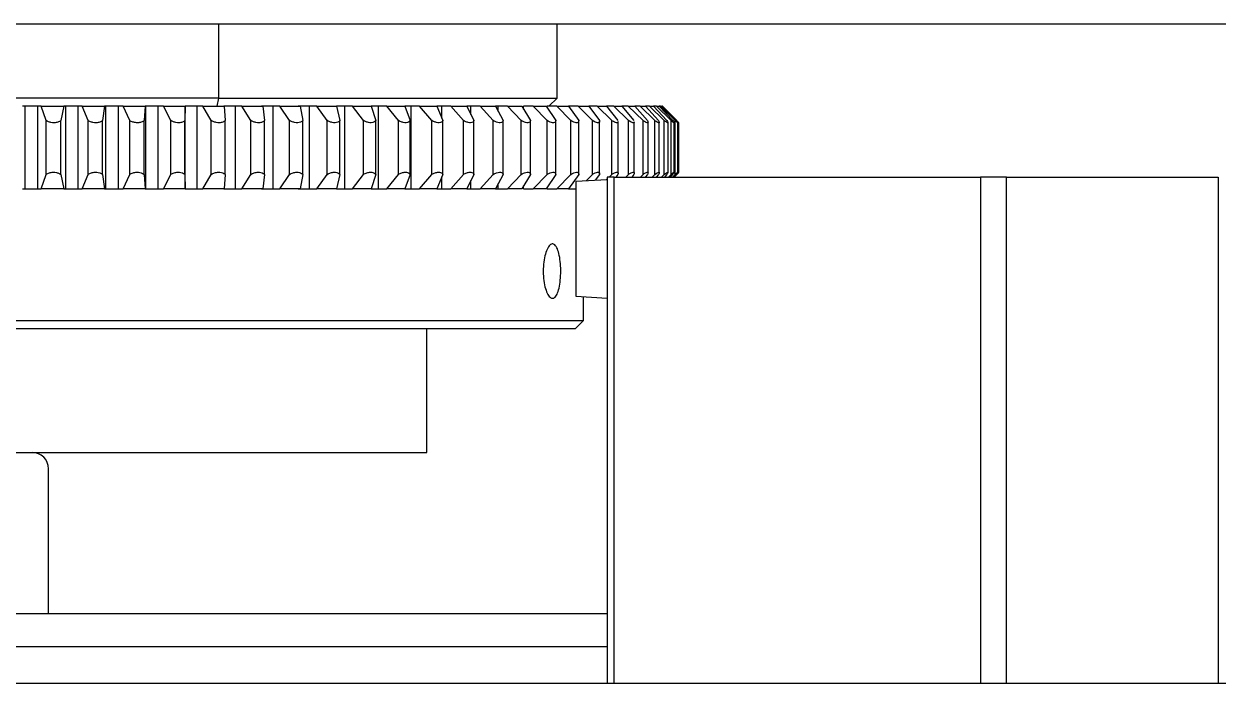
# Model space of a CAD drawing. Extents: x 500 to 100500, y -14500 to 21140.
# Drawn here: x 13705.7 to 13778.3, y -9654 to -9614 of the extents above; entities that cross this region are included whole.
import ezdxf

# ---------------------------------------------------------------- set-up
doc = ezdxf.new("R2010")
doc.units = 0
doc.linetypes.add('CENTER', pattern=[10.16, 6.35, -1.27, 1.27, -1.27])
doc.layers.get('0').update_dxf_attribs({"linetype": 'CONTINUOUS'})
doc.layers.add('Center', color=1, linetype='CENTER')

# ---------------------------------------------------------------- blocks, each defined once
blk = doc.blocks.new('KJVision R')
at = {"color": 2, "linetype": 'Continuous', "lineweight": 25}
for p, q in [((10068.895, -70870.137, 54.868), (10245.895, -70870.137, 54.868)), ((10150.747, -70870.137, 54.868), (10150.747, -70874.637, 54.868)), ((10171.297, -70874.637, 54.868), (10171.297, -70870.137, 54.868)), ((10150.747, -70874.637, 54.868), (10127.439, -70874.637, 54.868)), ((10150.747, -70874.637, 54.868), (10150.643, -70875.137, 54.868)), ((10150.747, -70874.637, 54.868), (10171.297, -70874.637, 54.868)), ((10170.794, -70875.137, 54.868), (10171.297, -70874.637, 54.868)), ((10139.009, -70875.137, 54.868), (10138.848, -70875.137, 54.868)), ((10139.009, -70880.137, 54.868), (10139.009, -70875.137, 54.868)), ((10139.778, -70875.137, 54.868), (10139.009, -70875.137, 54.868)), ((10139.778, -70880.137, 54.868), (10139.778, -70875.137, 54.868)), ((10139.985, -70875.137, 54.868), (10139.778, -70875.137, 54.868)), ((10140.283, -70876.005, 54.868), (10139.985, -70875.137, 54.868)), ((10139.985, -70875.137, 54.868), (10141.345, -70875.137, 54.868)), ((10141.345, -70875.137, 54.868), (10141.168, -70876.005, 54.868)), ((10141.467, -70875.137, 54.868), (10141.345, -70875.137, 54.868)), ((10141.467, -70880.137, 54.868), (10141.467, -70875.137, 54.868)), ((10142.233, -70875.137, 54.868), (10141.467, -70875.137, 54.868)), ((10142.233, -70880.137, 54.868), (10142.233, -70875.137, 54.868)), ((10142.476, -70875.137, 54.868), (10142.233, -70875.137, 54.868)), ((10142.828, -70876.005, 54.868), (10142.476, -70875.137, 54.868)), ((10142.476, -70875.137, 54.868), (10143.827, -70875.137, 54.868)), ((10143.827, -70875.137, 54.868), (10143.706, -70876.005, 54.868)), ((10143.911, -70875.137, 54.868), (10143.827, -70875.137, 54.868)), ((10143.911, -70880.137, 54.868), (10143.911, -70875.137, 54.868)), ((10144.671, -70875.137, 54.868), (10143.911, -70875.137, 54.868)), ((10144.671, -70880.137, 54.868), (10144.671, -70875.137, 54.868)), ((10144.95, -70875.137, 54.868), (10144.671, -70875.137, 54.868)), ((10145.353, -70876.005, 54.868), (10144.95, -70875.137, 54.868)), ((10144.95, -70875.137, 54.868), (10146.287, -70875.137, 54.868)), ((10146.287, -70875.137, 54.868), (10146.222, -70876.005, 54.868)), ((10146.332, -70875.137, 54.868), (10146.287, -70875.137, 54.868)), ((10146.332, -70880.137, 54.868), (10146.332, -70875.137, 54.868)), ((10147.082, -70875.137, 54.868), (10146.332, -70875.137, 54.868)), ((10147.082, -70880.137, 54.868), (10147.082, -70875.137, 54.868)), ((10147.395, -70875.137, 54.868), (10147.082, -70875.137, 54.868)), ((10147.848, -70876.005, 54.868), (10147.395, -70875.137, 54.868)), ((10147.395, -70875.137, 54.868), (10148.713, -70875.137, 54.868)), ((10148.713, -70875.137, 54.868), (10148.705, -70876.005, 54.868)), ((10148.719, -70875.137, 54.868), (10148.713, -70875.137, 54.868)), ((10148.719, -70880.137, 54.868), (10148.719, -70875.137, 54.868)), ((10149.457, -70875.137, 54.868), (10148.719, -70875.137, 54.868)), ((10149.457, -70880.137, 54.868), (10149.457, -70875.137, 54.868)), ((10149.803, -70875.137, 54.868), (10149.457, -70875.137, 54.868)), ((10150.305, -70876.005, 54.868), (10149.803, -70875.137, 54.868)), ((10149.803, -70875.137, 54.868), (10151.097, -70875.137, 54.868)), ((10151.786, -70875.137, 54.868), (10151.063, -70875.137, 54.868)), ((10151.097, -70875.137, 54.868), (10151.146, -70876.005, 54.868)), ((10151.786, -70880.137, 54.868), (10151.786, -70875.137, 54.868)), ((10152.164, -70875.137, 54.868), (10151.786, -70875.137, 54.868)), ((10152.712, -70876.005, 54.868), (10152.164, -70875.137, 54.868)), ((10152.164, -70875.137, 54.868), (10153.428, -70875.137, 54.868)), ((10154.06, -70875.137, 54.868), (10153.355, -70875.137, 54.868)), ((10153.428, -70875.137, 54.868), (10153.534, -70876.005, 54.868)), ((10154.06, -70880.137, 54.868), (10154.06, -70875.137, 54.868)), ((10154.469, -70875.137, 54.868), (10154.06, -70875.137, 54.868)), ((10155.061, -70876.005, 54.868), (10154.469, -70875.137, 54.868)), ((10154.469, -70875.137, 54.868), (10155.699, -70875.137, 54.868)), ((10156.27, -70875.137, 54.868), (10155.587, -70875.137, 54.868)), ((10155.699, -70875.137, 54.868), (10155.86, -70876.005, 54.868)), ((10156.27, -70880.137, 54.868), (10156.27, -70875.137, 54.868)), ((10156.709, -70875.137, 54.868), (10156.27, -70875.137, 54.868)), ((10157.342, -70876.005, 54.868), (10156.709, -70875.137, 54.868)), ((10156.709, -70875.137, 54.868), (10157.899, -70875.137, 54.868)), ((10157.899, -70875.137, 54.868), (10158.116, -70876.005, 54.868)), ((10158.408, -70875.137, 54.868), (10157.899, -70875.137, 54.868)), ((10158.408, -70880.137, 54.868), (10158.408, -70875.137, 54.868)), ((10158.874, -70875.137, 54.868), (10158.408, -70875.137, 54.868)), ((10159.546, -70876.005, 54.868), (10158.874, -70875.137, 54.868)), ((10158.874, -70875.137, 54.868), (10160.02, -70875.137, 54.868)), ((10160.02, -70875.137, 54.868), (10160.291, -70876.005, 54.868)), ((10160.465, -70875.137, 54.868), (10160.02, -70875.137, 54.868)), ((10160.465, -70880.137, 54.868), (10160.465, -70875.137, 54.868)), ((10160.956, -70875.137, 54.868), (10160.465, -70875.137, 54.868)), ((10161.665, -70876.005, 54.868), (10160.956, -70875.137, 54.868)), ((10160.956, -70875.137, 54.868), (10162.053, -70875.137, 54.868)), ((10162.053, -70875.137, 54.868), (10162.379, -70876.005, 54.868)), ((10162.433, -70875.137, 54.868), (10162.054, -70875.137, 54.868)), ((10162.433, -70880.137, 54.868), (10162.433, -70875.137, 54.868)), ((10162.947, -70875.137, 54.868), (10162.433, -70875.137, 54.868)), ((10163.69, -70876.005, 54.868), (10162.947, -70875.137, 54.868)), ((10162.947, -70875.137, 54.868), (10163.992, -70875.137, 54.868)), ((10163.992, -70875.137, 54.868), (10164.369, -70876.005, 54.868)), ((10164.304, -70875.137, 54.868), (10163.993, -70875.137, 54.868)), ((10164.304, -70875.855, 54.868), (10164.304, -70875.137, 54.868)), ((10164.84, -70875.137, 54.868), (10164.304, -70875.137, 54.868)), ((10165.613, -70876.005, 54.868), (10164.84, -70875.137, 54.868)), ((10164.84, -70875.137, 54.868), (10165.827, -70875.137, 54.868)), ((10165.827, -70875.137, 54.868), (10166.256, -70876.005, 54.868)), ((10166.071, -70875.137, 54.868), (10165.828, -70875.137, 54.868)), ((10166.071, -70875.631, 54.868), (10166.071, -70875.137, 54.868)), ((10166.626, -70875.137, 54.868), (10166.071, -70875.137, 54.868)), ((10167.427, -70876.005, 54.868), (10166.626, -70875.137, 54.868)), ((10166.626, -70875.137, 54.868), (10167.552, -70875.137, 54.868)), ((10167.552, -70875.137, 54.868), (10168.03, -70876.005, 54.868)), ((10167.727, -70875.137, 54.868), (10167.552, -70875.137, 54.868)), ((10167.727, -70875.454, 54.868), (10167.727, -70875.137, 54.868)), ((10168.299, -70875.137, 54.868), (10167.727, -70875.137, 54.868)), ((10169.125, -70876.005, 54.868), (10168.299, -70875.137, 54.868)), ((10168.299, -70875.137, 54.868), (10169.16, -70875.137, 54.868)), ((10169.16, -70875.137, 54.868), (10169.685, -70876.005, 54.868)), ((10169.265, -70875.31, 54.868), (10169.265, -70875.137, 54.868)), ((10169.851, -70875.137, 54.868), (10169.265, -70875.137, 54.868)), ((10170.699, -70876.005, 54.868), (10169.851, -70875.137, 54.868)), ((10169.851, -70875.137, 54.868), (10170.645, -70875.137, 54.868)), ((10170.645, -70875.137, 54.868), (10171.215, -70876.005, 54.868)), ((10170.679, -70875.188, 54.868), (10170.679, -70875.137, 54.868)), ((10171.278, -70875.137, 54.868), (10170.679, -70875.137, 54.868)), ((10172.143, -70876.005, 54.868), (10171.278, -70875.137, 54.868)), ((10171.278, -70875.137, 54.868), (10172, -70875.137, 54.868)), ((10172, -70875.137, 54.868), (10172.613, -70876.005, 54.868)), ((10172.573, -70875.137, 54.868), (10172, -70875.137, 54.868)), ((10173.453, -70876.005, 54.868), (10172.573, -70875.137, 54.868)), ((10172.573, -70875.137, 54.868), (10173.221, -70875.137, 54.868)), ((10173.221, -70875.137, 54.868), (10173.875, -70876.005, 54.868)), ((10173.731, -70875.137, 54.868), (10173.221, -70875.137, 54.868)), ((10174.622, -70876.005, 54.868), (10173.731, -70875.137, 54.868)), ((10173.731, -70875.137, 54.868), (10174.303, -70875.137, 54.868)), ((10174.303, -70875.137, 54.868), (10174.994, -70876.005, 54.868)), ((10174.747, -70875.137, 54.868), (10174.303, -70875.137, 54.868)), ((10175.646, -70876.005, 54.868), (10174.747, -70875.137, 54.868)), ((10174.747, -70875.137, 54.868), (10175.24, -70875.137, 54.868)), ((10175.24, -70875.137, 54.868), (10175.967, -70876.005, 54.868)), ((10175.618, -70875.137, 54.868), (10175.24, -70875.137, 54.868)), ((10176.521, -70876.005, 54.868), (10175.618, -70875.137, 54.868)), ((10175.618, -70875.137, 54.868), (10176.031, -70875.137, 54.868)), ((10176.031, -70875.137, 54.868), (10176.79, -70876.005, 54.868)), ((10176.341, -70875.137, 54.868), (10176.031, -70875.137, 54.868)), ((10177.244, -70876.005, 54.868), (10176.341, -70875.137, 54.868)), ((10176.341, -70875.137, 54.868), (10176.671, -70875.137, 54.868)), ((10176.671, -70875.137, 54.868), (10177.459, -70876.005, 54.868)), ((10176.911, -70875.137, 54.868), (10176.671, -70875.137, 54.868)), ((10177.812, -70876.005, 54.868), (10176.911, -70875.137, 54.868)), ((10176.911, -70875.137, 54.868), (10177.157, -70875.137, 54.868)), ((10177.157, -70875.137, 54.868), (10177.972, -70876.005, 54.868)), ((10177.328, -70875.137, 54.868), (10177.157, -70875.137, 54.868)), ((10178.222, -70876.005, 54.868), (10177.328, -70875.137, 54.868)), ((10177.328, -70875.137, 54.868), (10177.489, -70875.137, 54.868)), ((10177.489, -70875.137, 54.868), (10178.327, -70876.005, 54.868)), ((10177.589, -70875.137, 54.868), (10177.489, -70875.137, 54.868)), ((10178.472, -70876.005, 54.868), (10177.589, -70875.137, 54.868)), ((10177.589, -70875.137, 54.868), (10177.665, -70875.137, 54.868)), ((10177.665, -70875.137, 54.868), (10178.522, -70876.005, 54.868)), ((10177.693, -70875.137, 54.868), (10177.665, -70875.137, 54.868)), ((10178.563, -70876.005, 54.868), (10177.693, -70875.137, 54.868)), ((10177.693, -70875.137, 54.868), (10177.695, -70875.137, 54.868)), ((10178.641, -70876.082, 54.868), (10177.695, -70875.137, 54.868)), ((10140.283, -70879.268, 54.868), (10140.283, -70876.005, 54.868)), ((10141.168, -70879.268, 54.868), (10141.168, -70876.005, 54.868)), ((10142.828, -70879.268, 54.868), (10142.828, -70876.005, 54.868)), ((10143.706, -70879.268, 54.868), (10143.706, -70876.005, 54.868)), ((10145.353, -70879.268, 54.868), (10145.353, -70876.005, 54.868)), ((10146.222, -70879.268, 54.868), (10146.222, -70876.005, 54.868)), ((10147.848, -70879.268, 54.868), (10147.848, -70876.005, 54.868)), ((10148.705, -70879.268, 54.868), (10148.705, -70876.005, 54.868)), ((10150.305, -70879.268, 54.868), (10150.305, -70876.005, 54.868)), ((10151.146, -70879.268, 54.868), (10151.146, -70876.005, 54.868)), ((10152.712, -70879.268, 54.868), (10152.712, -70876.005, 54.868)), ((10153.534, -70879.268, 54.868), (10153.534, -70876.005, 54.868)), ((10155.061, -70879.268, 54.868), (10155.061, -70876.005, 54.868)), ((10155.86, -70879.268, 54.868), (10155.86, -70876.005, 54.868)), ((10157.342, -70879.268, 54.868), (10157.342, -70876.005, 54.868)), ((10158.116, -70879.268, 54.868), (10158.116, -70876.005, 54.868)), ((10159.546, -70879.268, 54.868), (10159.546, -70876.005, 54.868)), ((10160.291, -70879.268, 54.868), (10160.291, -70876.005, 54.868)), ((10161.665, -70879.268, 54.868), (10161.665, -70876.005, 54.868)), ((10162.379, -70879.268, 54.868), (10162.379, -70876.005, 54.868)), ((10163.69, -70879.268, 54.868), (10163.69, -70876.005, 54.868)), ((10164.369, -70879.268, 54.868), (10164.369, -70876.005, 54.868)), ((10165.613, -70879.268, 54.868), (10165.613, -70876.005, 54.868)), ((10166.256, -70879.268, 54.868), (10166.256, -70876.005, 54.868)), ((10167.427, -70879.268, 54.868), (10167.427, -70876.005, 54.868)), ((10168.03, -70879.268, 54.868), (10168.03, -70876.005, 54.868)), ((10169.125, -70879.268, 54.868), (10169.125, -70876.005, 54.868)), ((10169.685, -70879.268, 54.868), (10169.685, -70876.005, 54.868)), ((10170.699, -70879.268, 54.868), (10170.699, -70876.005, 54.868)), ((10171.215, -70879.268, 54.868), (10171.215, -70876.005, 54.868)), ((10172.143, -70879.268, 54.868), (10172.143, -70876.005, 54.868)), ((10172.614, -70879.257, 54.868), (10172.614, -70876.015, 54.868)), ((10173.453, -70879.268, 54.868), (10173.453, -70876.005, 54.868)), ((10173.878, -70879.233, 54.868), (10173.878, -70876.037, 54.868)), ((10174.622, -70879.268, 54.868), (10174.622, -70876.005, 54.868)), ((10175.004, -70879.21, 54.868), (10175.004, -70876.058, 54.868)), ((10175.646, -70879.268, 54.868), (10175.646, -70876.005, 54.868)), ((10175.986, -70879.194, 54.868), (10175.986, -70876.08, 54.868)), ((10176.521, -70879.268, 54.868), (10176.521, -70876.005, 54.868)), ((10176.821, -70879.178, 54.868), (10176.821, -70876.098, 54.868)), ((10177.244, -70879.268, 54.868), (10177.244, -70876.005, 54.868)), ((10177.505, -70879.163, 54.868), (10177.505, -70876.107, 54.868)), ((10177.812, -70879.268, 54.868), (10177.812, -70876.005, 54.868)), ((10178.037, -70879.152, 54.868), (10178.037, -70876.116, 54.868)), ((10178.222, -70879.268, 54.868), (10178.222, -70876.005, 54.868)), ((10178.413, -70879.148, 54.868), (10178.413, -70876.125, 54.868)), ((10178.472, -70879.268, 54.868), (10178.472, -70876.005, 54.868)), ((10178.563, -70876.051, 54.868), (10178.563, -70876.005, 54.868)), ((10178.632, -70879.144, 54.868), (10178.632, -70876.134, 54.868)), ((10178.694, -70879.14, 54.868), (10178.694, -70876.132, 54.868)), ((10139.985, -70880.137, 54.868), (10140.283, -70879.268, 54.868)), ((10141.168, -70879.268, 54.868), (10141.345, -70880.137, 54.868)), ((10142.476, -70880.137, 54.868), (10142.828, -70879.268, 54.868)), ((10143.706, -70879.268, 54.868), (10143.827, -70880.137, 54.868)), ((10144.95, -70880.137, 54.868), (10145.353, -70879.268, 54.868)), ((10146.222, -70879.268, 54.868), (10146.287, -70880.137, 54.868)), ((10147.395, -70880.137, 54.868), (10147.848, -70879.268, 54.868)), ((10148.705, -70879.268, 54.868), (10148.713, -70880.137, 54.868)), ((10149.803, -70880.137, 54.868), (10150.305, -70879.268, 54.868)), ((10151.146, -70879.268, 54.868), (10151.097, -70880.137, 54.868)), ((10152.164, -70880.137, 54.868), (10152.712, -70879.268, 54.868)), ((10153.534, -70879.268, 54.868), (10153.428, -70880.137, 54.868)), ((10154.469, -70880.137, 54.868), (10155.061, -70879.268, 54.868)), ((10155.86, -70879.268, 54.868), (10155.699, -70880.137, 54.868)), ((10156.709, -70880.137, 54.868), (10157.342, -70879.268, 54.868)), ((10158.116, -70879.268, 54.868), (10157.899, -70880.137, 54.868)), ((10158.874, -70880.137, 54.868), (10159.546, -70879.268, 54.868)), ((10160.291, -70879.268, 54.868), (10160.02, -70880.137, 54.868)), ((10160.956, -70880.137, 54.868), (10161.665, -70879.268, 54.868)), ((10162.379, -70879.268, 54.868), (10162.053, -70880.137, 54.868)), ((10162.947, -70880.137, 54.868), (10163.69, -70879.268, 54.868)), ((10164.369, -70879.268, 54.868), (10163.992, -70880.137, 54.868)), ((10164.304, -70880.137, 54.868), (10164.304, -70879.418, 54.868)), ((10164.84, -70880.137, 54.868), (10165.613, -70879.268, 54.868)), ((10166.256, -70879.268, 54.868), (10165.827, -70880.137, 54.868)), ((10166.071, -70880.137, 54.868), (10166.071, -70879.642, 54.868)), ((10166.626, -70880.137, 54.868), (10167.427, -70879.268, 54.868)), ((10168.03, -70879.268, 54.868), (10167.552, -70880.137, 54.868)), ((10168.299, -70880.137, 54.868), (10169.125, -70879.268, 54.868)), ((10169.685, -70879.268, 54.868), (10169.16, -70880.137, 54.868)), ((10169.851, -70880.137, 54.868), (10170.699, -70879.268, 54.868)), ((10171.215, -70879.268, 54.868), (10170.645, -70880.137, 54.868)), ((10171.278, -70880.137, 54.868), (10172.143, -70879.268, 54.868)), ((10172.613, -70879.268, 54.868), (10172, -70880.137, 54.868)), ((10172.439, -70879.689, 54.868), (10174.341, -70879.57, 54.868)), ((10172.439, -70879.689, 54.868), (10172.439, -70886.665, 54.868)), ((10173.066, -70879.65, 54.868), (10173.453, -70879.268, 54.868)), ((10173.875, -70879.268, 54.868), (10173.613, -70879.615, 54.868)), ((10174.31, -70879.572, 54.868), (10174.341, -70879.542, 54.868)), ((10174.341, -70879.427, 54.868), (10174.341, -70910.137, 54.868)), ((10174.763, -70879.427, 54.868), (10174.341, -70879.427, 54.868)), ((10174.459, -70879.427, 54.868), (10174.622, -70879.268, 54.868)), ((10174.763, -70910.137, 54.868), (10174.763, -70879.427, 54.868)), ((10174.763, -70879.427, 54.868), (10197.012, -70879.427, 54.868)), ((10174.994, -70879.268, 54.868), (10174.868, -70879.427, 54.868)), ((10175.482, -70879.427, 54.868), (10175.646, -70879.268, 54.868)), ((10175.967, -70879.268, 54.868), (10175.834, -70879.427, 54.868)), ((10176.357, -70879.427, 54.868), (10176.521, -70879.268, 54.868)), ((10176.79, -70879.268, 54.868), (10176.651, -70879.427, 54.868)), ((10177.079, -70879.427, 54.868), (10177.244, -70879.268, 54.868)), ((10177.459, -70879.268, 54.868), (10177.315, -70879.427, 54.868)), ((10177.647, -70879.427, 54.868), (10177.812, -70879.268, 54.868)), ((10177.972, -70879.268, 54.868), (10177.823, -70879.427, 54.868)), ((10178.059, -70879.427, 54.868), (10178.222, -70879.268, 54.868)), ((10178.327, -70879.268, 54.868), (10178.174, -70879.427, 54.868)), ((10178.311, -70879.427, 54.868), (10178.472, -70879.268, 54.868)), ((10178.522, -70879.268, 54.868), (10178.366, -70879.427, 54.868)), ((10178.404, -70879.427, 54.868), (10178.563, -70879.268, 54.868)), ((10178.405, -70879.427, 54.868), (10178.643, -70879.188, 54.868)), ((10178.563, -70879.268, 54.868), (10178.563, -70879.223, 54.868)), ((10197.012, -70879.427, 54.868), (10197.012, -70910.137, 54.868)), ((10198.589, -70879.427, 54.868), (10197.012, -70879.427, 54.868)), ((10198.589, -70910.137, 54.868), (10198.589, -70879.427, 54.868)), ((10198.589, -70879.427, 54.868), (10211.435, -70879.427, 54.868)), ((10211.435, -70879.427, 54.868), (10211.435, -70910.137, 54.868)), ((10138.848, -70880.137, 54.868), (10139.009, -70880.137, 54.868)), ((10139.009, -70880.137, 54.868), (10139.778, -70880.137, 54.868)), ((10139.778, -70880.137, 54.868), (10139.985, -70880.137, 54.868)), ((10141.345, -70880.137, 54.868), (10139.985, -70880.137, 54.868)), ((10141.345, -70880.137, 54.868), (10141.467, -70880.137, 54.868)), ((10141.467, -70880.137, 54.868), (10142.233, -70880.137, 54.868)), ((10142.233, -70880.137, 54.868), (10142.476, -70880.137, 54.868)), ((10143.827, -70880.137, 54.868), (10142.476, -70880.137, 54.868)), ((10143.827, -70880.137, 54.868), (10143.911, -70880.137, 54.868)), ((10143.911, -70880.137, 54.868), (10144.671, -70880.137, 54.868)), ((10144.671, -70880.137, 54.868), (10144.95, -70880.137, 54.868)), ((10146.287, -70880.137, 54.868), (10144.95, -70880.137, 54.868)), ((10146.287, -70880.137, 54.868), (10146.332, -70880.137, 54.868)), ((10146.332, -70880.137, 54.868), (10147.082, -70880.137, 54.868)), ((10147.082, -70880.137, 54.868), (10147.395, -70880.137, 54.868)), ((10148.713, -70880.137, 54.868), (10147.395, -70880.137, 54.868)), ((10148.713, -70880.137, 54.868), (10148.719, -70880.137, 54.868)), ((10148.719, -70880.137, 54.868), (10149.457, -70880.137, 54.868)), ((10149.457, -70880.137, 54.868), (10149.803, -70880.137, 54.868)), ((10151.097, -70880.137, 54.868), (10149.803, -70880.137, 54.868)), ((10151.063, -70880.137, 54.868), (10151.786, -70880.137, 54.868)), ((10151.786, -70880.137, 54.868), (10152.164, -70880.137, 54.868)), ((10153.428, -70880.137, 54.868), (10152.164, -70880.137, 54.868)), ((10153.355, -70880.137, 54.868), (10154.06, -70880.137, 54.868)), ((10154.06, -70880.137, 54.868), (10154.469, -70880.137, 54.868)), ((10155.699, -70880.137, 54.868), (10154.469, -70880.137, 54.868)), ((10155.587, -70880.137, 54.868), (10156.27, -70880.137, 54.868)), ((10156.27, -70880.137, 54.868), (10156.709, -70880.137, 54.868)), ((10157.899, -70880.137, 54.868), (10156.709, -70880.137, 54.868)), ((10157.899, -70880.137, 54.868), (10158.408, -70880.137, 54.868)), ((10158.408, -70880.137, 54.868), (10158.874, -70880.137, 54.868)), ((10160.02, -70880.137, 54.868), (10158.874, -70880.137, 54.868)), ((10160.02, -70880.137, 54.868), (10160.465, -70880.137, 54.868)), ((10160.465, -70880.137, 54.868), (10160.956, -70880.137, 54.868)), ((10162.053, -70880.137, 54.868), (10160.956, -70880.137, 54.868)), ((10162.054, -70880.137, 54.868), (10162.433, -70880.137, 54.868)), ((10162.433, -70880.137, 54.868), (10162.947, -70880.137, 54.868)), ((10163.992, -70880.137, 54.868), (10162.947, -70880.137, 54.868)), ((10163.993, -70880.137, 54.868), (10164.304, -70880.137, 54.868)), ((10164.304, -70880.137, 54.868), (10164.84, -70880.137, 54.868)), ((10165.827, -70880.137, 54.868), (10164.84, -70880.137, 54.868)), ((10165.828, -70880.137, 54.868), (10166.071, -70880.137, 54.868)), ((10166.071, -70880.137, 54.868), (10166.626, -70880.137, 54.868)), ((10167.552, -70880.137, 54.868), (10166.626, -70880.137, 54.868)), ((10167.552, -70880.137, 54.868), (10167.727, -70880.137, 54.868)), ((10167.727, -70880.137, 54.868), (10167.727, -70879.819, 54.868)), ((10167.727, -70880.137, 54.868), (10168.299, -70880.137, 54.868)), ((10169.16, -70880.137, 54.868), (10168.299, -70880.137, 54.868)), ((10169.265, -70880.137, 54.868), (10169.265, -70879.964, 54.868)), ((10169.265, -70880.137, 54.868), (10169.851, -70880.137, 54.868)), ((10170.645, -70880.137, 54.868), (10169.851, -70880.137, 54.868)), ((10170.679, -70880.137, 54.868), (10170.679, -70880.085, 54.868)), ((10170.679, -70880.137, 54.868), (10171.278, -70880.137, 54.868)), ((10172, -70880.137, 54.868), (10171.278, -70880.137, 54.868)), ((10172, -70880.137, 54.868), (10172.439, -70880.137, 54.868)), ((10172.439, -70886.665, 54.868), (10174.341, -70886.783, 54.868)), ((10172.895, -70888.137, 54.868), (10172.895, -70886.693, 54.868)), ((10102.895, -70888.137, 54.868), (10172.895, -70888.137, 54.868)), ((10172.395, -70888.637, 54.868), (10172.895, -70888.137, 54.868)), ((10172.395, -70888.637, 54.868), (10103.395, -70888.637, 54.868)), ((10163.395, -70896.137, 54.868), (10163.395, -70888.637, 54.868)), ((10112.395, -70896.137, 54.868), (10163.395, -70896.137, 54.868)), ((10140.425, -70905.927, 54.868), (10140.425, -70897.137, 54.868)), ((10174.341, -70905.927, 54.868), (10137.895, -70905.927, 54.868)), ((10174.341, -70907.927, 54.868), (10098.895, -70907.927, 54.868)), ((9976.895, -70910.137, 54.868), (10360.895, -70910.137, 54.868))]:
    blk.add_line(p, q, dxfattribs=at)
blk.add_arc((10139.425, -70897.137, 54.868), 1, 0, 90, dxfattribs=at)
for points, knots in [([(10141.168, -70876.005, 54.868), (10141.111, -70876.038, 54.868), (10140.996, -70876.105, 54.868), (10140.78, -70876.145, 54.868), (10140.569, -70876.128, 54.868), (10140.403, -70876.074, 54.868), (10140.318, -70876.025, 54.868), (10140.283, -70876.005, 54.868)], [0, 0, 0, 0, 0.23049, 0.46245, 0.669485, 0.867513, 1, 1, 1, 1]), ([(10143.706, -70876.005, 54.868), (10143.652, -70876.038, 54.868), (10143.543, -70876.105, 54.868), (10143.331, -70876.145, 54.868), (10143.12, -70876.128, 54.868), (10142.952, -70876.074, 54.868), (10142.863, -70876.025, 54.868), (10142.828, -70876.005, 54.868)], [0, 0, 0, 0, 0.23049, 0.46245, 0.669485, 0.867513, 1, 1, 1, 1]), ([(10146.222, -70876.005, 54.868), (10146.171, -70876.038, 54.868), (10146.067, -70876.105, 54.868), (10145.911, -70876.135, 54.868), (10145.754, -70876.138, 54.868), (10145.594, -70876.116, 54.868), (10145.442, -70876.056, 54.868), (10145.368, -70876.013, 54.868), (10145.353, -70876.005, 54.868)], [0, 0, 0, 0, 0.23055, 0.462571, 0.499947, 0.722932, 0.944828, 1, 1, 1, 1]), ([(10148.705, -70876.005, 54.868), (10148.657, -70876.038, 54.868), (10148.559, -70876.105, 54.868), (10148.357, -70876.145, 54.868), (10148.149, -70876.128, 54.868), (10147.978, -70876.074, 54.868), (10147.885, -70876.025, 54.868), (10147.848, -70876.005, 54.868)], [0, 0, 0, 0, 0.23049, 0.46245, 0.669485, 0.867513, 1, 1, 1, 1]), ([(10151.146, -70876.005, 54.868), (10151.1, -70876.038, 54.868), (10151.008, -70876.105, 54.868), (10150.813, -70876.145, 54.868), (10150.608, -70876.128, 54.868), (10150.436, -70876.074, 54.868), (10150.342, -70876.025, 54.868), (10150.305, -70876.005, 54.868)], [0, 0, 0, 0, 0.23049, 0.46245, 0.669485, 0.867513, 1, 1, 1, 1]), ([(10153.534, -70876.005, 54.868), (10153.491, -70876.038, 54.868), (10153.406, -70876.105, 54.868), (10153.218, -70876.145, 54.868), (10153.016, -70876.128, 54.868), (10152.845, -70876.074, 54.868), (10152.75, -70876.025, 54.868), (10152.712, -70876.005, 54.868)], [0, 0, 0, 0, 0.23049, 0.46245, 0.669485, 0.867513, 1, 1, 1, 1]), ([(10155.86, -70876.005, 54.868), (10155.821, -70876.038, 54.868), (10155.743, -70876.105, 54.868), (10155.563, -70876.145, 54.868), (10155.365, -70876.128, 54.868), (10155.195, -70876.074, 54.868), (10155.099, -70876.025, 54.868), (10155.061, -70876.005, 54.868)], [0, 0, 0, 0, 0.23049, 0.46245, 0.669485, 0.867513, 1, 1, 1, 1]), ([(10158.116, -70876.005, 54.868), (10158.08, -70876.038, 54.868), (10158.009, -70876.105, 54.868), (10157.838, -70876.145, 54.868), (10157.645, -70876.128, 54.868), (10157.477, -70876.074, 54.868), (10157.38, -70876.025, 54.868), (10157.342, -70876.005, 54.868)], [0, 0, 0, 0, 0.23049, 0.46245, 0.669485, 0.867513, 1, 1, 1, 1]), ([(10160.291, -70876.005, 54.868), (10160.26, -70876.038, 54.868), (10160.196, -70876.105, 54.868), (10160.034, -70876.145, 54.868), (10159.847, -70876.128, 54.868), (10159.681, -70876.074, 54.868), (10159.585, -70876.025, 54.868), (10159.546, -70876.005, 54.868)], [0, 0, 0, 0, 0.23049, 0.46245, 0.669485, 0.867513, 1, 1, 1, 1]), ([(10162.379, -70876.005, 54.868), (10162.351, -70876.038, 54.868), (10162.295, -70876.105, 54.868), (10162.143, -70876.145, 54.868), (10161.963, -70876.128, 54.868), (10161.8, -70876.074, 54.868), (10161.704, -70876.025, 54.868), (10161.665, -70876.005, 54.868)], [0, 0, 0, 0, 0.23049, 0.46245, 0.669485, 0.867513, 1, 1, 1, 1]), ([(10164.369, -70876.005, 54.868), (10164.346, -70876.038, 54.868), (10164.298, -70876.105, 54.868), (10164.156, -70876.145, 54.868), (10163.983, -70876.128, 54.868), (10163.824, -70876.074, 54.868), (10163.728, -70876.025, 54.868), (10163.69, -70876.005, 54.868)], [0, 0, 0, 0, 0.23049, 0.46245, 0.669485, 0.867513, 1, 1, 1, 1]), ([(10166.256, -70876.005, 54.868), (10166.236, -70876.038, 54.868), (10166.196, -70876.105, 54.868), (10166.066, -70876.145, 54.868), (10165.901, -70876.128, 54.868), (10165.746, -70876.074, 54.868), (10165.651, -70876.025, 54.868), (10165.613, -70876.005, 54.868)], [0, 0, 0, 0, 0.23049, 0.46245, 0.669485, 0.867513, 1, 1, 1, 1]), ([(10168.03, -70876.005, 54.868), (10168.014, -70876.038, 54.868), (10167.983, -70876.105, 54.868), (10167.864, -70876.145, 54.868), (10167.708, -70876.128, 54.868), (10167.557, -70876.074, 54.868), (10167.465, -70876.025, 54.868), (10167.427, -70876.005, 54.868)], [0, 0, 0, 0, 0.23049, 0.46245, 0.669485, 0.867513, 1, 1, 1, 1]), ([(10169.685, -70876.005, 54.868), (10169.674, -70876.038, 54.868), (10169.651, -70876.105, 54.868), (10169.544, -70876.145, 54.868), (10169.397, -70876.128, 54.868), (10169.252, -70876.074, 54.868), (10169.161, -70876.025, 54.868), (10169.125, -70876.005, 54.868)], [0, 0, 0, 0, 0.23049, 0.46245, 0.669485, 0.867513, 1, 1, 1, 1]), ([(10171.215, -70876.005, 54.868), (10171.208, -70876.038, 54.868), (10171.194, -70876.105, 54.868), (10171.099, -70876.145, 54.868), (10170.962, -70876.128, 54.868), (10170.823, -70876.074, 54.868), (10170.734, -70876.025, 54.868), (10170.699, -70876.005, 54.868)], [0, 0, 0, 0, 0.23049, 0.46245, 0.669485, 0.867513, 1, 1, 1, 1]), ([(10172.613, -70876.005, 54.868), (10172.611, -70876.038, 54.868), (10172.605, -70876.105, 54.868), (10172.523, -70876.145, 54.868), (10172.397, -70876.128, 54.868), (10172.264, -70876.074, 54.868), (10172.178, -70876.025, 54.868), (10172.143, -70876.005, 54.868)], [0, 0, 0, 0, 0.23049, 0.46245, 0.669485, 0.867513, 1, 1, 1, 1]), ([(10173.875, -70876.005, 54.868), (10173.876, -70876.038, 54.868), (10173.879, -70876.105, 54.868), (10173.811, -70876.145, 54.868), (10173.695, -70876.128, 54.868), (10173.57, -70876.074, 54.868), (10173.486, -70876.025, 54.868), (10173.453, -70876.005, 54.868)], [0, 0, 0, 0, 0.23049, 0.46245, 0.669485, 0.867513, 1, 1, 1, 1]), ([(10174.997, -70876.058, 54.868), (10174.999, -70876.071, 54.868), (10175.004, -70876.117, 54.868), (10174.955, -70876.144, 54.868), (10174.852, -70876.128, 54.868), (10174.734, -70876.074, 54.868), (10174.654, -70876.025, 54.868), (10174.622, -70876.005, 54.868)], [0, 0, 0, 0, 0.108706, 0.377377, 0.617177, 0.846546, 1, 1, 1, 1]), ([(10175.982, -70876.08, 54.868), (10175.983, -70876.085, 54.868), (10175.992, -70876.122, 54.868), (10175.954, -70876.143, 54.868), (10175.864, -70876.128, 54.868), (10175.753, -70876.074, 54.868), (10175.677, -70876.025, 54.868), (10175.646, -70876.005, 54.868)], [0, 0, 0, 0, 0.047245, 0.334442, 0.590779, 0.835964, 1, 1, 1, 1]), ([(10176.79, -70876.005, 54.868), (10176.804, -70876.038, 54.868), (10176.833, -70876.105, 54.868), (10176.805, -70876.145, 54.868), (10176.724, -70876.128, 54.868), (10176.623, -70876.074, 54.868), (10176.551, -70876.025, 54.868), (10176.521, -70876.005, 54.868)], [0, 0, 0, 0, 0.23049, 0.46245, 0.669485, 0.867513, 1, 1, 1, 1]), ([(10177.459, -70876.005, 54.868), (10177.477, -70876.038, 54.868), (10177.514, -70876.105, 54.868), (10177.501, -70876.145, 54.868), (10177.433, -70876.128, 54.868), (10177.34, -70876.074, 54.868), (10177.272, -70876.025, 54.868), (10177.244, -70876.005, 54.868)], [0, 0, 0, 0, 0.23049, 0.46245, 0.669485, 0.867513, 1, 1, 1, 1]), ([(10177.972, -70876.005, 54.868), (10177.994, -70876.038, 54.868), (10178.04, -70876.105, 54.868), (10178.04, -70876.145, 54.868), (10177.985, -70876.128, 54.868), (10177.902, -70876.074, 54.868), (10177.837, -70876.025, 54.868), (10177.812, -70876.005, 54.868)], [0, 0, 0, 0, 0.23049, 0.46245, 0.669485, 0.867513, 1, 1, 1, 1]), ([(10178.327, -70876.005, 54.868), (10178.353, -70876.038, 54.868), (10178.407, -70876.105, 54.868), (10178.421, -70876.145, 54.868), (10178.379, -70876.128, 54.868), (10178.305, -70876.074, 54.868), (10178.246, -70876.025, 54.868), (10178.222, -70876.005, 54.868)], [0, 0, 0, 0, 0.23049, 0.46245, 0.669485, 0.867513, 1, 1, 1, 1]), ([(10178.631, -70876.134, 54.868), (10178.632, -70876.135, 54.868), (10178.641, -70876.148, 54.868), (10178.609, -70876.124, 54.868), (10178.55, -70876.075, 54.868), (10178.495, -70876.025, 54.868), (10178.472, -70876.005, 54.868)], [0, 0, 0, 0, 0.015251, 0.394523, 0.757295, 1, 1, 1, 1]), ([(10178.522, -70876.005, 54.868), (10178.557, -70876.042, 54.868), (10178.596, -70876.085, 54.868), (10178.606, -70876.099, 54.868), (10178.607, -70876.101, 54.868)], [0, 0, 0, 0, 0.870463, 1, 1, 1, 1]), ([(10178.69, -70876.132, 54.868), (10178.688, -70876.131, 54.868), (10178.685, -70876.126, 54.868), (10178.632, -70876.073, 54.868), (10178.583, -70876.025, 54.868), (10178.563, -70876.005, 54.868)], [0, 0, 0, 0, 0.331914, 0.732199, 1, 1, 1, 1]), ([(10140.283, -70879.268, 54.868), (10140.345, -70879.235, 54.868), (10140.469, -70879.168, 54.868), (10140.69, -70879.128, 54.868), (10140.899, -70879.146, 54.868), (10141.057, -70879.199, 54.868), (10141.136, -70879.249, 54.868), (10141.168, -70879.268, 54.868)], [0, 0, 0, 0, 0.23049, 0.46245, 0.669485, 0.867513, 1, 1, 1, 1]), ([(10142.828, -70879.268, 54.868), (10142.891, -70879.235, 54.868), (10143.018, -70879.168, 54.868), (10143.241, -70879.128, 54.868), (10143.447, -70879.146, 54.868), (10143.601, -70879.199, 54.868), (10143.676, -70879.249, 54.868), (10143.706, -70879.268, 54.868)], [0, 0, 0, 0, 0.23049, 0.46245, 0.669485, 0.867513, 1, 1, 1, 1]), ([(10145.353, -70879.268, 54.868), (10145.418, -70879.235, 54.868), (10145.548, -70879.168, 54.868), (10145.771, -70879.128, 54.868), (10145.974, -70879.146, 54.868), (10146.123, -70879.199, 54.868), (10146.194, -70879.249, 54.868), (10146.222, -70879.268, 54.868)], [0, 0, 0, 0, 0.23049, 0.46245, 0.669485, 0.867513, 1, 1, 1, 1]), ([(10147.848, -70879.268, 54.868), (10147.914, -70879.235, 54.868), (10148.047, -70879.168, 54.868), (10148.269, -70879.128, 54.868), (10148.469, -70879.146, 54.868), (10148.612, -70879.199, 54.868), (10148.679, -70879.249, 54.868), (10148.705, -70879.268, 54.868)], [0, 0, 0, 0, 0.23049, 0.46245, 0.669485, 0.867513, 1, 1, 1, 1]), ([(10150.305, -70879.268, 54.868), (10150.372, -70879.235, 54.868), (10150.506, -70879.168, 54.868), (10150.727, -70879.128, 54.868), (10150.921, -70879.146, 54.868), (10151.058, -70879.199, 54.868), (10151.121, -70879.249, 54.868), (10151.146, -70879.268, 54.868)], [0, 0, 0, 0, 0.23049, 0.46245, 0.669485, 0.867513, 1, 1, 1, 1]), ([(10152.712, -70879.268, 54.868), (10152.78, -70879.235, 54.868), (10152.916, -70879.168, 54.868), (10153.134, -70879.128, 54.868), (10153.323, -70879.146, 54.868), (10153.453, -70879.199, 54.868), (10153.511, -70879.249, 54.868), (10153.534, -70879.268, 54.868)], [0, 0, 0, 0, 0.23049, 0.46245, 0.669485, 0.867513, 1, 1, 1, 1]), ([(10155.061, -70879.268, 54.868), (10155.129, -70879.235, 54.868), (10155.266, -70879.168, 54.868), (10155.481, -70879.128, 54.868), (10155.664, -70879.146, 54.868), (10155.786, -70879.199, 54.868), (10155.839, -70879.249, 54.868), (10155.86, -70879.268, 54.868)], [0, 0, 0, 0, 0.23049, 0.46245, 0.669485, 0.867513, 1, 1, 1, 1]), ([(10157.342, -70879.268, 54.868), (10157.41, -70879.235, 54.868), (10157.547, -70879.168, 54.868), (10157.759, -70879.128, 54.868), (10157.934, -70879.146, 54.868), (10158.049, -70879.199, 54.868), (10158.097, -70879.249, 54.868), (10158.116, -70879.268, 54.868)], [0, 0, 0, 0, 0.23049, 0.46245, 0.669485, 0.867513, 1, 1, 1, 1]), ([(10159.546, -70879.268, 54.868), (10159.614, -70879.235, 54.868), (10159.751, -70879.168, 54.868), (10159.958, -70879.128, 54.868), (10160.125, -70879.146, 54.868), (10160.232, -70879.199, 54.868), (10160.274, -70879.249, 54.868), (10160.291, -70879.268, 54.868)], [0, 0, 0, 0, 0.23049, 0.46245, 0.669485, 0.867513, 1, 1, 1, 1]), ([(10161.665, -70879.268, 54.868), (10161.733, -70879.235, 54.868), (10161.869, -70879.168, 54.868), (10162.07, -70879.128, 54.868), (10162.229, -70879.146, 54.868), (10162.327, -70879.199, 54.868), (10162.364, -70879.249, 54.868), (10162.379, -70879.268, 54.868)], [0, 0, 0, 0, 0.23049, 0.46245, 0.669485, 0.867513, 1, 1, 1, 1]), ([(10163.69, -70879.268, 54.868), (10163.757, -70879.235, 54.868), (10163.892, -70879.168, 54.868), (10164.087, -70879.128, 54.868), (10164.237, -70879.146, 54.868), (10164.326, -70879.199, 54.868), (10164.357, -70879.249, 54.868), (10164.369, -70879.268, 54.868)], [0, 0, 0, 0, 0.23049, 0.46245, 0.669485, 0.867513, 1, 1, 1, 1]), ([(10165.613, -70879.268, 54.868), (10165.68, -70879.235, 54.868), (10165.813, -70879.168, 54.868), (10166, -70879.128, 54.868), (10166.14, -70879.146, 54.868), (10166.22, -70879.199, 54.868), (10166.245, -70879.249, 54.868), (10166.256, -70879.268, 54.868)], [0, 0, 0, 0, 0.23049, 0.46245, 0.669485, 0.867513, 1, 1, 1, 1]), ([(10167.427, -70879.268, 54.868), (10167.493, -70879.235, 54.868), (10167.623, -70879.168, 54.868), (10167.802, -70879.128, 54.868), (10167.933, -70879.146, 54.868), (10168.003, -70879.199, 54.868), (10168.022, -70879.249, 54.868), (10168.03, -70879.268, 54.868)], [0, 0, 0, 0, 0.23049, 0.46245, 0.669485, 0.867513, 1, 1, 1, 1]), ([(10169.125, -70879.268, 54.868), (10169.188, -70879.235, 54.868), (10169.316, -70879.168, 54.868), (10169.487, -70879.128, 54.868), (10169.606, -70879.146, 54.868), (10169.666, -70879.199, 54.868), (10169.68, -70879.249, 54.868), (10169.685, -70879.268, 54.868)], [0, 0, 0, 0, 0.23049, 0.46245, 0.669485, 0.867513, 1, 1, 1, 1]), ([(10170.699, -70879.268, 54.868), (10170.761, -70879.235, 54.868), (10170.886, -70879.168, 54.868), (10171.046, -70879.128, 54.868), (10171.155, -70879.146, 54.868), (10171.205, -70879.199, 54.868), (10171.212, -70879.249, 54.868), (10171.215, -70879.268, 54.868)], [0, 0, 0, 0, 0.23049, 0.46245, 0.669485, 0.867513, 1, 1, 1, 1]), ([(10172.143, -70879.268, 54.868), (10172.204, -70879.235, 54.868), (10172.324, -70879.168, 54.868), (10172.475, -70879.128, 54.868), (10172.572, -70879.146, 54.868), (10172.612, -70879.199, 54.868), (10172.613, -70879.249, 54.868), (10172.613, -70879.268, 54.868)], [0, 0, 0, 0, 0.23049, 0.46245, 0.669485, 0.867513, 1, 1, 1, 1]), ([(10173.453, -70879.268, 54.868), (10173.511, -70879.235, 54.868), (10173.627, -70879.168, 54.868), (10173.768, -70879.128, 54.868), (10173.852, -70879.146, 54.868), (10173.881, -70879.199, 54.868), (10173.877, -70879.249, 54.868), (10173.875, -70879.268, 54.868)], [0, 0, 0, 0, 0.23049, 0.46245, 0.669485, 0.867513, 1, 1, 1, 1]), ([(10174.622, -70879.268, 54.868), (10174.678, -70879.235, 54.868), (10174.789, -70879.168, 54.868), (10174.918, -70879.128, 54.868), (10174.991, -70879.146, 54.868), (10175.009, -70879.199, 54.868), (10174.998, -70879.249, 54.868), (10174.994, -70879.268, 54.868)], [0, 0, 0, 0, 0.23049, 0.46245, 0.669485, 0.867513, 1, 1, 1, 1]), ([(10175.646, -70879.268, 54.868), (10175.699, -70879.235, 54.868), (10175.806, -70879.168, 54.868), (10175.923, -70879.128, 54.868), (10175.983, -70879.146, 54.868), (10175.991, -70879.199, 54.868), (10175.974, -70879.249, 54.868), (10175.967, -70879.268, 54.868)], [0, 0, 0, 0, 0.23049, 0.46245, 0.669485, 0.867513, 1, 1, 1, 1]), ([(10176.521, -70879.268, 54.868), (10176.572, -70879.235, 54.868), (10176.672, -70879.168, 54.868), (10176.778, -70879.128, 54.868), (10176.825, -70879.146, 54.868), (10176.822, -70879.199, 54.868), (10176.799, -70879.249, 54.868), (10176.79, -70879.268, 54.868)], [0, 0, 0, 0, 0.23049, 0.46245, 0.669485, 0.867513, 1, 1, 1, 1]), ([(10177.244, -70879.268, 54.868), (10177.291, -70879.235, 54.868), (10177.386, -70879.168, 54.868), (10177.479, -70879.128, 54.868), (10177.513, -70879.146, 54.868), (10177.499, -70879.199, 54.868), (10177.47, -70879.249, 54.868), (10177.459, -70879.268, 54.868)], [0, 0, 0, 0, 0.23049, 0.46245, 0.669485, 0.867513, 1, 1, 1, 1]), ([(10177.812, -70879.268, 54.868), (10177.856, -70879.235, 54.868), (10177.944, -70879.168, 54.868), (10178.024, -70879.128, 54.868), (10178.044, -70879.146, 54.868), (10178.02, -70879.199, 54.868), (10177.986, -70879.249, 54.868), (10177.972, -70879.268, 54.868)], [0, 0, 0, 0, 0.23049, 0.46245, 0.669485, 0.867513, 1, 1, 1, 1]), ([(10178.222, -70879.268, 54.868), (10178.262, -70879.235, 54.868), (10178.343, -70879.17, 54.868), (10178.408, -70879.128, 54.868), (10178.407, -70879.143, 54.868), (10178.407, -70879.148, 54.868)], [0, 0, 0, 0, 0.386237, 0.774937, 1, 1, 1, 1]), ([(10178.41, -70879.154, 54.868), (10178.4, -70879.17, 54.868), (10178.384, -70879.198, 54.868), (10178.343, -70879.248, 54.868), (10178.327, -70879.268, 54.868)], [0, 0, 0, 0, 0.599151, 1, 1, 1, 1]), ([(10178.472, -70879.268, 54.868), (10178.509, -70879.236, 54.868), (10178.582, -70879.17, 54.868), (10178.633, -70879.13, 54.868), (10178.628, -70879.141, 54.868), (10178.626, -70879.144, 54.868)], [0, 0, 0, 0, 0.422591, 0.847877, 1, 1, 1, 1]), ([(10178.623, -70879.154, 54.868), (10178.61, -70879.17, 54.868), (10178.587, -70879.198, 54.868), (10178.541, -70879.248, 54.868), (10178.522, -70879.268, 54.868)], [0, 0, 0, 0, 0.599151, 1, 1, 1, 1]), ([(10178.563, -70879.268, 54.868), (10178.596, -70879.236, 54.868), (10178.661, -70879.171, 54.868), (10178.701, -70879.131, 54.868), (10178.692, -70879.139, 54.868), (10178.691, -70879.14, 54.868)], [0, 0, 0, 0, 0.466423, 0.93582, 1, 1, 1, 1]), ([(10170.457, -70885.137, 54.868), (10170.464, -70884.951, 54.868), (10170.477, -70884.58, 54.868), (10170.581, -70884.087, 54.868), (10170.728, -70883.711, 54.868), (10170.906, -70883.496, 54.868), (10171.089, -70883.466, 54.868), (10171.257, -70883.624, 54.868), (10171.392, -70883.953, 54.868), (10171.485, -70884.414, 54.868), (10171.518, -70884.835, 54.868), (10171.524, -70885.263, 54.868), (10171.504, -70885.693, 54.868), (10171.427, -70886.186, 54.868), (10171.304, -70886.562, 54.868), (10171.145, -70886.777, 54.868), (10170.964, -70886.807, 54.868), (10170.783, -70886.649, 54.868), (10170.622, -70886.321, 54.868), (10170.506, -70885.859, 54.868), (10170.461, -70885.438, 54.868), (10170.458, -70885.195, 54.868), (10170.457, -70885.137, 54.868)], [0, 0, 0, 0, 0.053646, 0.10729, 0.160971, 0.214677, 0.268342, 0.321965, 0.37561, 0.429307, 0.483005, 0.5, 0.553646, 0.60729, 0.660971, 0.714677, 0.768342, 0.821965, 0.87561, 0.929307, 0.983005, 1, 1, 1, 1])]:
    blk.add_open_spline(points, degree=3, knots=knots, dxfattribs=at)

msp = doc.modelspace()

# ---------------------------------------------------------------- block references
at = {"layer": 'Center'}
msp.add_blockref('KJVision R', (3566.817, 61256.115, -194.399), dxfattribs=at)

doc.saveas('drawing.dxf')
